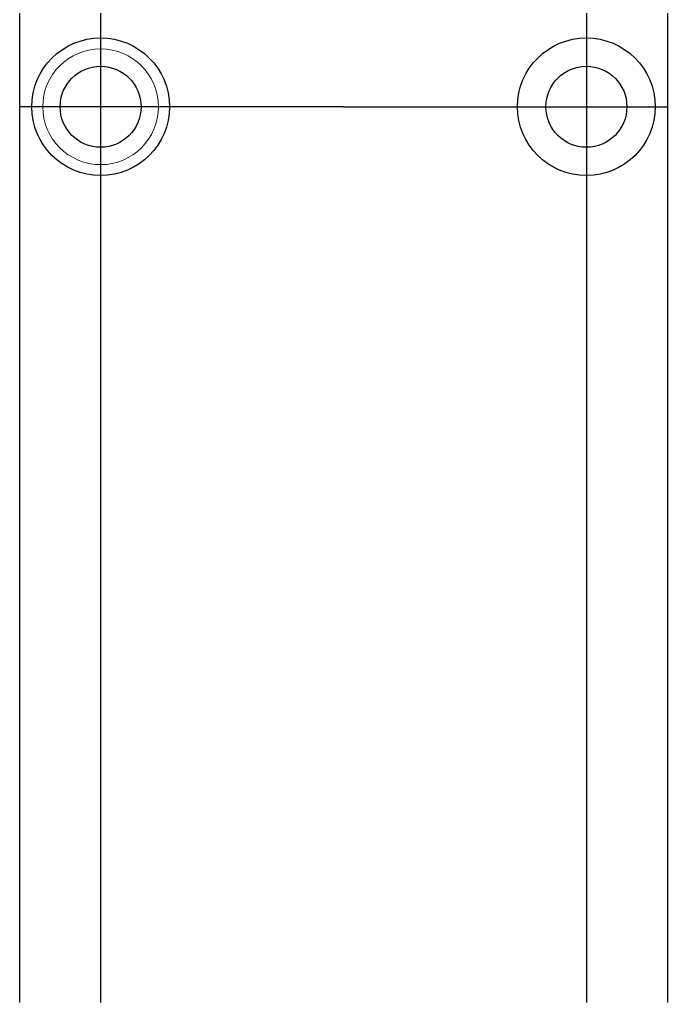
# Model space of a CAD drawing. Header units: millimetres. Extents: x -15418 to 43885, y -27590 to 23052.
# Drawn here: x 13971 to 14771, y -18408 to -17194 of the extents above; entities that cross this region are included whole.
import ezdxf

# ---------------------------------------------------------------- set-up
doc = ezdxf.new("R2010")
doc.units = ezdxf.units.MM
doc.header["$LTSCALE"] = 0.5
doc.layers.get('0').update_dxf_attribs({"lineweight": 5})
doc.layers.add('Layer1', color=1, linetype='Continuous')

msp = doc.modelspace()

# ---------------------------------------------------------------- linework, layer by layer
at = {"transparency": 33554661}
msp.add_circle((14071.0839, -17301.8105), 71.5, dxfattribs=at)
at = {"layer": 'Layer1', "transparency": 33554661}
for p, q in [((13971.0839, -16821.8105), (13971.0839, -18407.7569)), ((14071.0839, -16821.8105), (14071.0839, -18407.7569)), ((14671.0839, -16821.8105), (14671.0839, -18407.7569)), ((14771.0839, -16821.8105), (14771.0839, -18407.7569)), ((14371.0839, -17301.8105), (13971.0839, -17301.8105)), ((14371.0839, -17301.8105), (14771.0839, -17301.8105))]:
    msp.add_line(p, q, dxfattribs=at)
for centre, radius in [((14071.0839, -17301.8105), 85), ((14671.0839, -17301.8105), 85), ((14071.0839, -17301.8105), 50), ((14671.0839, -17301.8105), 50)]:
    msp.add_circle(centre, radius, dxfattribs=at)

doc.saveas('drawing.dxf')
